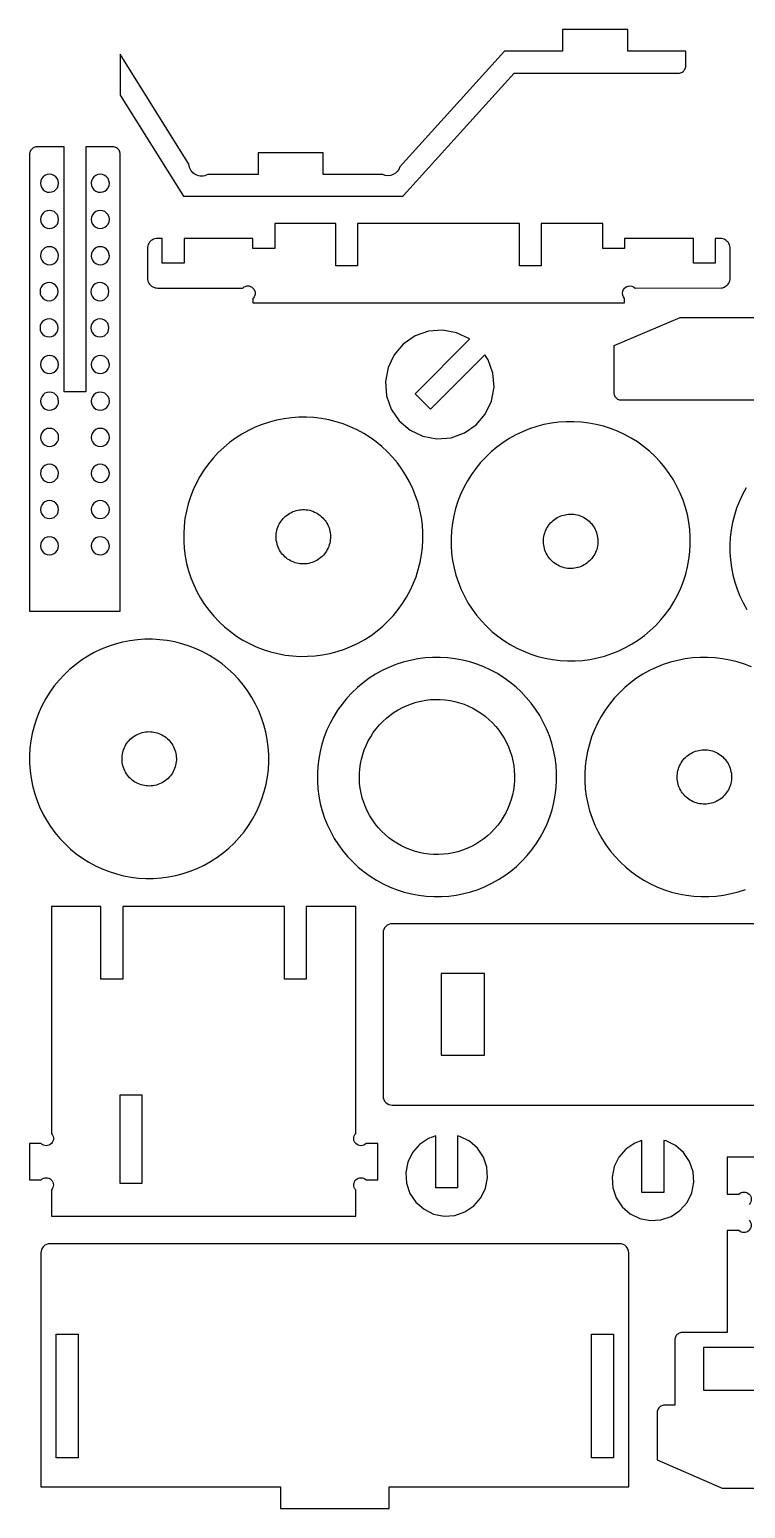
# Model space of a CAD drawing. Extents: x 7 to 398, y 6 to 396.
# Drawn here: x 6.8 to 111.3, y 171.7 to 387.5 of the extents above; entities that cross this region are included whole.
import ezdxf

# ---------------------------------------------------------------- set-up
doc = ezdxf.new("R2010")
doc.units = 0
doc.header["$MEASUREMENT"] = 0
for name, color, linetype in [('EXT', 1, 'CONTINUOUS'), ('INT', 150, 'CONTINUOUS'), ('POCKET_1_1MM', 105, 'CONTINUOUS')]:
    doc.layers.add(name, color=color, linetype=linetype)

msp = doc.modelspace()

# ---------------------------------------------------------------- linework, layer by layer
at = {"layer": 'EXT'}
for points in [[(29.15, 363.29, 0.258593), (29.43, 363.14), (61.11, 363.14, 0.211979), (61.35, 363.24), (77.52, 381.13), (101.51, 381.13), (101.65, 381.13), (101.79, 381.16), (101.92, 381.21), (102.04, 381.27), (102.16, 381.34), (102.26, 381.44), (102.35, 381.54), (102.43, 381.65), (102.49, 381.78), (102.54, 381.91), (102.56, 382.05), (102.57, 382.18), (102.57, 384.3), (94.11, 384.3), (94.11, 387.47), (84.58, 387.47), (84.58, 384.3), (76.12, 384.3), (60.85, 367.42, -0.443906), (58.34, 366.31), (49.66, 366.31), (49.66, 369.48), (40.14, 369.48), (40.14, 366.31), (32.8, 366.31, -0.554248), (30.06, 367.83), (20.03, 383.88), (20.03, 377.89)], [(9.98, 214.32), (54.42, 214.32), (54.42, 218.13, -1), (55.91, 219.61), (57.6, 219.61), (57.6, 224.9), (55.91, 224.9, -1), (54.42, 226.39), (54.42, 259.5), (47.18, 259.5), (47.18, 248.92), (44.01, 248.92), (44.01, 259.5), (20.39, 259.5), (20.39, 248.92), (17.22, 248.92), (17.22, 259.5), (9.98, 259.5), (9.98, 226.39, -1), (8.49, 224.9), (6.8, 224.9), (6.8, 219.61), (8.49, 219.61, -1), (9.98, 218.13)], [(131.14, 256.98), (59.71, 256.98, 0.414214), (58.39, 255.66), (58.39, 231.85, 0.414214), (59.71, 230.52), (131.14, 230.52, 0.414214), (132.47, 231.85), (132.47, 255.66, 0.414214)], [(9.78, 210.29, 0.414214), (8.45, 208.96), (8.45, 174.83), (43.41, 174.83), (43.41, 171.66), (59.28, 171.66), (59.28, 174.83), (94.24, 174.83), (94.24, 208.96, 0.414214), (92.92, 210.29)]]:
    msp.add_lwpolyline(points, format="xyb", close=True, dxfattribs=at)
for points in [[(7.45, 370.26), (7.33, 370.2), (7.21, 370.13), (7.11, 370.03), (7.02, 369.93), (6.94, 369.82), (6.88, 369.69), (6.84, 369.56), (6.81, 369.42), (6.8, 369.29), (6.8, 302.62), (20.03, 302.62), (20.03, 369.29), (20.02, 369.42), (19.99, 369.56), (19.95, 369.69), (19.89, 369.82), (19.81, 369.93), (19.72, 370.03), (19.61, 370.13), (19.5, 370.2), (19.38, 370.26), (19.24, 370.31), (19.11, 370.34), (18.97, 370.34), (15, 370.34), (15, 334.63), (11.83, 334.63), (11.83, 370.34), (7.86, 370.34), (7.72, 370.34), (7.58, 370.31)], [(24.21, 350.47), (24.32, 350.31), (24.45, 350.17), (24.6, 350.05), (24.77, 349.94), (24.94, 349.86), (25.13, 349.8), (25.32, 349.77), (25.51, 349.76), (37.93, 349.76), (38.03, 349.85), (38.14, 349.93), (38.26, 349.99), (38.39, 350.03), (38.53, 350.06), (38.66, 350.07), (38.8, 350.06), (38.93, 350.03), (39.06, 349.99), (39.18, 349.93), (39.29, 349.85), (39.39, 349.76), (39.49, 349.65), (39.57, 349.54), (39.63, 349.41), (39.68, 349.28), (39.7, 349.14), (39.71, 348.99), (39.7, 348.85), (39.68, 348.71), (39.63, 348.58), (39.57, 348.45), (39.49, 348.33), (39.39, 348.23), (39.39, 347.59), (93.64, 347.59), (93.64, 348.23), (93.47, 348.45), (93.36, 348.71), (93.32, 348.99), (93.36, 349.28), (93.47, 349.54), (93.64, 349.76), (93.86, 349.93), (94.13, 350.04), (94.41, 350.08), (94.69, 350.04), (94.95, 349.93), (95.17, 349.76), (107.78, 349.77), (107.97, 349.81), (108.14, 349.87), (108.31, 349.96), (108.47, 350.06), (108.61, 350.19), (108.74, 350.33), (108.84, 350.48), (108.93, 350.65), (108.99, 350.83), (109.02, 351.02), (109.04, 351.21), (109.04, 355.55), (109.02, 355.74), (108.99, 355.92), (108.93, 356.1), (108.84, 356.27), (108.74, 356.43), (108.61, 356.57), (108.47, 356.69), (108.31, 356.8), (108.14, 356.88), (107.97, 356.94), (107.78, 356.98), (107.59, 356.99), (106.87, 356.99), (106.87, 353.38), (103.69, 353.38), (103.69, 356.99), (93.64, 356.99), (93.64, 355.55), (90.47, 355.55), (90.47, 359.16), (81.46, 359.16), (81.46, 353.02), (78.28, 353.02), (78.28, 359.16), (54.67, 359.16), (54.67, 353.02), (51.51, 353.02), (51.51, 359.16), (42.57, 359.16), (42.57, 355.55), (39.39, 355.55), (39.39, 356.99), (29.34, 356.99), (29.34, 353.38), (26.17, 353.38), (26.17, 356.99), (25.44, 356.99), (25.25, 356.98), (25.07, 356.94), (24.89, 356.88), (24.72, 356.8), (24.56, 356.69), (24.42, 356.57), (24.3, 356.43), (24.19, 356.27), (24.11, 356.1), (24.05, 355.92), (24.01, 355.74), (24, 355.55), (24, 351.21), (24.01, 351.01), (24.06, 350.83), (24.12, 350.64)], [(66.24, 327.76), (68.3, 327.92), (70.26, 328.61), (71.96, 329.78), (73.31, 331.36), (74.2, 333.23), (74.58, 335.27), (74.42, 337.33), (73.73, 339.29), (73.22, 340.02), (65.29, 332.09), (63.05, 334.33), (71.02, 342.3), (70.98, 342.34), (69.11, 343.23), (67.07, 343.61), (65, 343.45), (63.05, 342.76), (61.34, 341.58), (60, 340.01), (59.11, 338.14), (58.73, 336.1), (58.89, 334.03), (59.58, 332.08), (60.75, 330.37), (62.33, 329.03), (64.2, 328.14)], [(48.47, 296.08), (49.56, 296.23), (50.64, 296.44), (51.7, 296.71), (52.74, 297.06), (53.76, 297.47), (54.75, 297.94), (55.71, 298.47), (56.63, 299.07), (57.51, 299.71), (58.36, 300.42), (59.15, 301.17), (59.9, 301.98), (60.59, 302.83), (61.23, 303.72), (61.82, 304.64), (62.34, 305.61), (62.8, 306.6), (63.2, 307.63), (63.53, 308.67), (63.8, 309.73), (64, 310.81), (64.13, 311.9), (64.2, 313), (64.19, 314.09), (64.12, 315.19), (63.98, 316.28), (63.76, 317.35), (63.49, 318.41), (63.14, 319.45), (62.73, 320.47), (62.26, 321.46), (61.73, 322.42), (61.14, 323.34), (60.49, 324.23), (59.78, 325.07), (59.03, 325.87), (58.22, 326.61), (57.38, 327.31), (56.49, 327.95), (55.56, 328.53), (54.59, 329.06), (53.6, 329.52), (52.58, 329.92), (51.53, 330.25), (50.47, 330.52), (49.39, 330.72), (48.3, 330.85), (47.2, 330.91), (46.11, 330.91), (45.01, 330.83), (43.93, 330.69), (42.85, 330.48), (41.79, 330.2), (40.75, 329.86), (39.73, 329.45), (38.74, 328.98), (37.78, 328.44), (36.86, 327.85), (35.97, 327.2), (35.13, 326.5), (34.33, 325.74), (33.59, 324.94), (32.89, 324.09), (32.25, 323.2), (31.67, 322.27), (31.15, 321.31), (30.68, 320.31), (30.29, 319.29), (29.95, 318.25), (29.68, 317.18), (29.48, 316.1), (29.35, 315.01), (29.29, 313.92), (29.29, 312.82), (29.37, 311.73), (29.51, 310.64), (29.72, 309.56), (30, 308.5), (30.34, 307.46), (30.75, 306.44), (31.23, 305.45), (31.76, 304.49), (32.35, 303.57), (33, 302.69), (33.7, 301.85), (34.46, 301.05), (35.26, 300.3), (36.11, 299.61), (37, 298.97), (37.93, 298.38), (38.89, 297.86), (39.89, 297.4), (40.91, 297), (41.96, 296.67), (43.02, 296.4), (44.1, 296.2), (45.19, 296.07), (46.28, 296), (47.38, 296.01)], [(87.5, 295.42), (88.58, 295.56), (89.66, 295.78), (90.72, 296.05), (91.76, 296.4), (92.78, 296.81), (93.77, 297.28), (94.73, 297.81), (95.65, 298.4), (96.54, 299.05), (97.38, 299.76), (98.17, 300.51), (98.92, 301.32), (99.62, 302.16), (100.26, 303.05), (100.84, 303.98), (101.36, 304.95), (101.83, 305.94), (102.22, 306.96), (102.56, 308.01), (102.83, 309.07), (103.03, 310.15), (103.16, 311.24), (103.22, 312.34), (103.22, 313.43), (103.14, 314.53), (103, 315.61), (102.79, 316.69), (102.51, 317.75), (102.16, 318.79), (101.76, 319.81), (101.28, 320.8), (100.75, 321.76), (100.16, 322.68), (99.51, 323.57), (98.81, 324.41), (98.05, 325.2), (97.25, 325.95), (96.4, 326.65), (95.51, 327.29), (94.58, 327.87), (93.61, 328.39), (92.62, 328.86), (91.6, 329.25), (90.55, 329.59), (89.49, 329.86), (88.41, 330.06), (87.32, 330.19), (86.23, 330.25), (85.13, 330.25), (84.04, 330.17), (82.95, 330.03), (81.87, 329.82), (80.81, 329.54), (79.77, 329.2), (78.75, 328.79), (77.76, 328.31), (76.8, 327.78), (75.88, 327.19), (74.99, 326.54), (74.15, 325.84), (73.36, 325.08), (72.61, 324.28), (71.92, 323.43), (71.28, 322.54), (70.69, 321.61), (70.17, 320.65), (69.71, 319.65), (69.31, 318.63), (68.97, 317.58), (68.71, 316.52), (68.51, 315.44), (68.37, 314.35), (68.31, 313.26), (68.32, 312.16), (68.39, 311.07), (68.53, 309.98), (68.74, 308.9), (69.02, 307.84), (69.37, 306.8), (69.78, 305.78), (70.25, 304.79), (70.78, 303.83), (71.37, 302.91), (72.02, 302.03), (72.73, 301.18), (73.48, 300.39), (74.28, 299.64), (75.13, 298.95), (76.02, 298.31), (76.95, 297.72), (77.92, 297.2), (78.91, 296.74), (79.93, 296.34), (80.98, 296), (82.04, 295.74), (83.12, 295.54), (84.21, 295.41), (85.3, 295.34), (86.4, 295.35)], [(47.54, 309.57), (47.3, 309.53), (47.05, 309.5), (46.8, 309.49), (46.55, 309.49), (46.3, 309.51), (46.06, 309.55), (45.81, 309.6), (45.57, 309.67), (45.34, 309.75), (45.1, 309.84), (44.88, 309.95), (44.66, 310.08), (44.46, 310.21), (44.26, 310.36), (44.07, 310.53), (43.89, 310.7), (43.72, 310.89), (43.57, 311.08), (43.42, 311.28), (43.29, 311.5), (43.18, 311.72), (43.07, 311.94), (42.99, 312.18), (42.91, 312.42), (42.86, 312.66), (42.81, 312.9), (42.79, 313.15), (42.78, 313.4), (42.78, 313.65), (42.8, 313.9), (42.83, 314.15), (42.89, 314.39), (42.95, 314.63), (43.03, 314.87), (43.13, 315.1), (43.24, 315.32), (43.36, 315.54), (43.5, 315.74), (43.65, 315.94), (43.81, 316.13), (43.99, 316.31), (44.17, 316.48), (44.37, 316.63), (44.57, 316.78), (44.78, 316.91), (45, 317.02), (45.23, 317.13), (45.46, 317.21), (45.7, 317.29), (45.94, 317.35), (46.19, 317.39), (46.44, 317.41), (46.69, 317.43), (46.94, 317.42), (47.18, 317.4), (47.43, 317.37), (47.68, 317.32), (47.92, 317.25), (48.15, 317.17), (48.38, 317.07), (48.61, 316.96), (48.82, 316.84), (49.03, 316.7), (49.23, 316.55), (49.42, 316.39), (49.6, 316.22), (49.76, 316.03), (49.92, 315.84), (50.06, 315.63), (50.19, 315.42), (50.31, 315.2), (50.41, 314.97), (50.5, 314.74), (50.57, 314.5), (50.63, 314.26), (50.67, 314.01), (50.7, 313.76), (50.71, 313.51), (50.71, 313.27), (50.69, 313.02), (50.65, 312.77), (50.6, 312.53), (50.53, 312.29), (50.45, 312.05), (50.36, 311.82), (50.25, 311.6), (50.12, 311.38), (49.99, 311.17), (49.84, 310.97), (49.67, 310.78), (49.5, 310.6), (49.32, 310.44), (49.12, 310.28), (48.92, 310.14), (48.7, 310.01), (48.48, 309.89), (48.26, 309.79), (48.02, 309.7), (47.78, 309.63)], [(86.56, 308.91), (86.32, 308.87), (86.07, 308.84), (85.82, 308.83), (85.57, 308.83), (85.32, 308.85), (85.08, 308.89), (84.83, 308.94), (84.59, 309.01), (84.36, 309.09), (84.13, 309.18), (83.9, 309.29), (83.69, 309.42), (83.48, 309.55), (83.28, 309.7), (83.09, 309.87), (82.91, 310.04), (82.74, 310.22), (82.59, 310.42), (82.45, 310.62), (82.32, 310.84), (82.2, 311.06), (82.1, 311.28), (82.01, 311.52), (81.94, 311.75), (81.88, 312), (81.84, 312.24), (81.81, 312.49), (81.8, 312.74), (81.8, 312.99), (81.82, 313.24), (81.86, 313.48), (81.91, 313.73), (81.97, 313.97), (82.06, 314.2), (82.15, 314.43), (82.26, 314.66), (82.39, 314.87), (82.52, 315.08), (82.67, 315.28), (82.83, 315.47), (83.01, 315.65), (83.19, 315.82), (83.39, 315.97), (83.59, 316.12), (83.8, 316.25), (84.03, 316.36), (84.25, 316.47), (84.49, 316.55), (84.72, 316.63), (84.97, 316.68), (85.21, 316.73), (85.46, 316.75), (85.71, 316.76), (85.96, 316.76), (86.21, 316.74), (86.45, 316.7), (86.7, 316.65), (86.94, 316.59), (87.17, 316.51), (87.4, 316.41), (87.63, 316.3), (87.84, 316.18), (88.05, 316.04), (88.25, 315.89), (88.44, 315.73), (88.62, 315.55), (88.79, 315.37), (88.94, 315.17), (89.09, 314.97), (89.22, 314.76), (89.33, 314.54), (89.43, 314.31), (89.52, 314.08), (89.59, 313.84), (89.65, 313.6), (89.7, 313.35), (89.72, 313.1), (89.73, 312.85), (89.73, 312.6), (89.71, 312.36), (89.67, 312.11), (89.62, 311.86), (89.56, 311.62), (89.48, 311.39), (89.38, 311.16), (89.27, 310.93), (89.15, 310.72), (89.01, 310.51), (88.86, 310.31), (88.7, 310.12), (88.52, 309.94), (88.34, 309.78), (88.14, 309.62), (87.94, 309.48), (87.73, 309.35), (87.51, 309.23), (87.28, 309.13), (87.05, 309.04), (86.81, 308.97)], [(24.89, 263.6), (25.99, 263.67), (27.07, 263.82), (28.15, 264.03), (29.21, 264.31), (30.25, 264.65), (31.27, 265.06), (32.26, 265.53), (33.22, 266.06), (34.14, 266.66), (35.03, 267.31), (35.87, 268.01), (36.66, 268.76), (37.41, 269.57), (38.11, 270.42), (38.75, 271.31), (39.33, 272.24), (39.85, 273.2), (40.31, 274.2), (40.71, 275.22), (41.05, 276.26), (41.31, 277.33), (41.51, 278.4), (41.65, 279.49), (41.71, 280.59), (41.7, 281.69), (41.63, 282.78), (41.49, 283.87), (41.28, 284.94), (41, 286), (40.65, 287.05), (40.25, 288.06), (39.77, 289.05), (39.24, 290.01), (38.65, 290.94), (38, 291.82), (37.3, 292.66), (36.54, 293.46), (35.74, 294.2), (34.89, 294.9), (34, 295.54), (33.07, 296.12), (32.1, 296.65), (31.11, 297.11), (30.09, 297.51), (29.04, 297.84), (27.98, 298.11), (26.9, 298.31), (25.81, 298.44), (24.72, 298.5), (23.62, 298.5), (22.53, 298.42), (21.44, 298.28), (20.36, 298.07), (19.3, 297.79), (18.26, 297.45), (17.24, 297.04), (16.25, 296.57), (15.29, 296.03), (14.37, 295.44), (13.48, 294.79), (12.64, 294.09), (11.85, 293.33), (11.1, 292.53), (10.41, 291.68), (9.76, 290.79), (9.18, 289.86), (8.66, 288.9), (8.2, 287.9), (7.8, 286.88), (7.46, 285.84), (7.2, 284.77), (7, 283.69), (6.86, 282.61), (6.8, 281.51), (6.81, 280.41), (6.88, 279.32), (7.02, 278.23), (7.23, 277.16), (7.51, 276.09), (7.86, 275.05), (8.27, 274.03), (8.74, 273.04), (9.27, 272.09), (9.86, 271.16), (10.51, 270.28), (11.22, 269.44), (11.97, 268.64), (12.77, 267.89), (13.62, 267.2), (14.51, 266.56), (15.44, 265.98), (16.41, 265.45), (17.4, 264.99), (18.42, 264.59), (19.47, 264.26), (20.53, 263.99), (21.61, 263.79), (22.7, 263.66), (23.79, 263.59)], [(67.98, 261.03), (69.07, 261.17), (70.15, 261.38), (71.21, 261.66), (72.25, 262), (73.27, 262.41), (74.26, 262.89), (75.22, 263.42), (76.14, 264.01), (77.03, 264.66), (77.87, 265.36), (78.66, 266.12), (79.41, 266.92), (80.1, 267.77), (80.75, 268.66), (81.33, 269.59), (81.85, 270.55), (82.31, 271.55), (82.71, 272.57), (83.05, 273.62), (83.31, 274.68), (83.51, 275.76), (83.65, 276.85), (83.71, 277.94), (83.7, 279.04), (83.63, 280.13), (83.49, 281.22), (83.28, 282.3), (83, 283.36), (82.65, 284.4), (82.24, 285.42), (81.77, 286.41), (81.24, 287.37), (80.65, 288.29), (80, 289.17), (79.29, 290.02), (78.54, 290.81), (77.74, 291.56), (76.89, 292.25), (76, 292.89), (75.07, 293.48), (74.1, 294), (73.11, 294.46), (72.09, 294.86), (71.04, 295.2), (69.98, 295.46), (68.9, 295.66), (67.81, 295.8), (66.72, 295.86), (65.62, 295.85), (64.52, 295.78), (63.44, 295.64), (62.36, 295.42), (61.3, 295.15), (60.26, 294.8), (59.24, 294.39), (58.25, 293.92), (57.29, 293.39), (56.37, 292.8), (55.48, 292.15), (54.64, 291.44), (53.85, 290.69), (53.1, 289.89), (52.4, 289.04), (51.76, 288.15), (51.18, 287.22), (50.66, 286.25), (50.2, 285.26), (49.8, 284.24), (49.46, 283.19), (49.2, 282.13), (48.99, 281.05), (48.86, 279.96), (48.8, 278.86), (48.81, 277.77), (48.88, 276.67), (49.02, 275.59), (49.23, 274.51), (49.51, 273.45), (49.86, 272.41), (50.26, 271.39), (50.74, 270.4), (51.27, 269.44), (51.86, 268.52), (52.51, 267.63), (53.21, 266.79), (53.97, 266), (54.77, 265.25), (55.62, 264.55), (56.51, 263.91), (57.44, 263.33), (58.41, 262.81), (59.4, 262.34), (60.42, 261.95), (61.47, 261.61), (62.53, 261.34), (63.61, 261.14), (64.7, 261.01), (65.79, 260.95), (66.89, 260.95)], [(67.19, 267.12), (66.48, 267.08), (65.77, 267.09), (65.06, 267.14), (64.35, 267.24), (63.66, 267.38), (62.97, 267.57), (62.3, 267.8), (61.64, 268.06), (61, 268.38), (60.38, 268.72), (59.78, 269.11), (59.21, 269.54), (58.67, 270), (58.16, 270.49), (57.67, 271.01), (57.23, 271.57), (56.82, 272.15), (56.44, 272.75), (56.11, 273.38), (55.81, 274.03), (55.56, 274.69), (55.34, 275.37), (55.18, 276.06), (55.05, 276.76), (54.97, 277.47), (54.93, 278.18), (54.94, 278.89), (54.99, 279.6), (55.09, 280.3), (55.23, 281), (55.42, 281.69), (55.65, 282.36), (55.92, 283.02), (56.23, 283.66), (56.58, 284.28), (56.96, 284.88), (57.39, 285.45), (57.85, 285.99), (58.34, 286.5), (58.87, 286.98), (59.42, 287.43), (60, 287.84), (60.6, 288.22), (61.23, 288.55), (61.88, 288.85), (62.54, 289.1), (63.22, 289.31), (63.91, 289.48), (64.61, 289.61), (65.32, 289.69), (66.03, 289.72), (66.74, 289.72), (67.45, 289.66), (68.16, 289.57), (68.85, 289.42), (69.54, 289.24), (70.21, 289.01), (70.87, 288.74), (71.51, 288.43), (72.13, 288.08), (72.73, 287.69), (73.3, 287.27), (73.84, 286.81), (74.35, 286.32), (74.83, 285.79), (75.28, 285.24), (75.69, 284.66), (76.07, 284.05), (76.4, 283.43), (76.7, 282.78), (76.95, 282.12), (77.16, 281.44), (77.33, 280.75), (77.46, 280.05), (77.54, 279.34), (77.58, 278.63), (77.57, 277.92), (77.51, 277.21), (77.42, 276.5), (77.28, 275.81), (77.09, 275.12), (76.86, 274.44), (76.59, 273.79), (76.28, 273.15), (75.93, 272.53), (75.55, 271.93), (75.12, 271.36), (74.66, 270.82), (74.17, 270.3), (73.64, 269.82), (73.09, 269.38), (72.51, 268.97), (71.9, 268.59), (71.28, 268.26), (70.63, 267.96), (69.97, 267.71), (69.29, 267.49), (68.6, 267.33), (67.9, 267.2)], [(25.05, 277.16), (24.81, 277.12), (24.56, 277.09), (24.31, 277.08), (24.06, 277.09), (23.81, 277.11), (23.57, 277.14), (23.32, 277.19), (23.08, 277.26), (22.85, 277.34), (22.62, 277.43), (22.39, 277.54), (22.18, 277.67), (21.97, 277.81), (21.77, 277.96), (21.58, 278.12), (21.4, 278.29), (21.23, 278.48), (21.08, 278.67), (20.94, 278.88), (20.81, 279.09), (20.69, 279.31), (20.59, 279.54), (20.5, 279.77), (20.43, 280.01), (20.37, 280.25), (20.33, 280.5), (20.3, 280.74), (20.29, 280.99), (20.29, 281.24), (20.31, 281.49), (20.35, 281.74), (20.4, 281.98), (20.46, 282.22), (20.55, 282.46), (20.64, 282.69), (20.75, 282.91), (20.87, 283.13), (21.01, 283.34), (21.16, 283.54), (21.32, 283.72), (21.5, 283.9), (21.68, 284.07), (21.88, 284.23), (22.08, 284.37), (22.29, 284.5), (22.51, 284.62), (22.74, 284.72), (22.98, 284.81), (23.21, 284.88), (23.46, 284.94), (23.7, 284.98), (23.95, 285.01), (24.2, 285.02), (24.45, 285.01), (24.7, 284.99), (24.94, 284.96), (25.19, 284.91), (25.43, 284.84), (25.66, 284.76), (25.89, 284.66), (26.12, 284.55), (26.33, 284.43), (26.54, 284.29), (26.74, 284.14), (26.93, 283.98), (27.11, 283.81), (27.28, 283.62), (27.43, 283.43), (27.58, 283.22), (27.71, 283.01), (27.82, 282.79), (27.92, 282.56), (28.01, 282.33), (28.08, 282.09), (28.14, 281.85), (28.19, 281.6), (28.21, 281.36), (28.22, 281.11), (28.22, 280.86), (28.2, 280.61), (28.16, 280.36), (28.11, 280.12), (28.05, 279.88), (27.97, 279.64), (27.87, 279.41), (27.76, 279.19), (27.64, 278.97), (27.5, 278.76), (27.35, 278.56), (27.19, 278.37), (27.01, 278.2), (26.83, 278.03), (26.63, 277.87), (26.43, 277.73), (26.22, 277.6), (26, 277.48), (25.77, 277.38), (25.54, 277.29), (25.3, 277.22)], [(104.84, 274.46), (104.59, 274.5), (104.35, 274.55), (104.1, 274.61), (103.87, 274.69), (103.64, 274.79), (103.42, 274.9), (103.2, 275.02), (102.99, 275.16), (102.79, 275.31), (102.6, 275.47), (102.42, 275.65), (102.26, 275.83), (102.1, 276.03), (101.96, 276.23), (101.83, 276.44), (101.71, 276.66), (101.61, 276.89), (101.52, 277.12), (101.45, 277.36), (101.39, 277.6), (101.35, 277.85), (101.32, 278.1), (101.31, 278.35), (101.31, 278.6), (101.33, 278.84), (101.37, 279.09), (101.42, 279.34), (101.49, 279.58), (101.57, 279.81), (101.66, 280.04), (101.77, 280.27), (101.9, 280.48), (102.03, 280.69), (102.18, 280.89), (102.35, 281.08), (102.52, 281.26), (102.7, 281.43), (102.9, 281.58), (103.1, 281.72), (103.32, 281.85), (103.54, 281.97), (103.76, 282.07), (104, 282.16), (104.24, 282.23), (104.48, 282.29), (104.72, 282.33), (104.97, 282.36), (105.22, 282.37), (105.47, 282.37), (105.72, 282.35), (105.96, 282.31), (106.21, 282.26), (106.45, 282.2), (106.69, 282.11), (106.92, 282.02), (107.14, 281.91), (107.36, 281.78), (107.56, 281.65), (107.76, 281.5), (107.95, 281.34), (108.13, 281.16), (108.3, 280.98), (108.45, 280.78), (108.6, 280.58), (108.73, 280.36), (108.84, 280.14), (108.95, 279.92), (109.03, 279.68), (109.11, 279.45), (109.16, 279.2), (109.21, 278.96), (109.23, 278.71), (109.25, 278.46), (109.24, 278.21), (109.22, 277.96), (109.19, 277.72), (109.13, 277.47), (109.07, 277.23), (108.99, 277), (108.89, 276.77), (108.78, 276.54), (108.66, 276.33), (108.52, 276.12), (108.37, 275.92), (108.21, 275.73), (108.03, 275.55), (107.85, 275.38), (107.66, 275.23), (107.45, 275.08), (107.24, 274.95), (107.02, 274.84), (106.79, 274.74), (106.56, 274.65), (106.32, 274.57), (106.08, 274.52), (105.83, 274.47), (105.58, 274.45), (105.33, 274.44), (105.08, 274.44)], [(20.03, 219.06), (20.03, 232.03), (23.2, 232.03), (23.2, 219.06)], [(71.62, 215.8), (72.65, 216.97), (73.34, 218.38), (73.64, 219.91), (73.53, 221.46), (73.03, 222.94), (72.16, 224.24), (70.98, 225.26), (69.58, 225.95), (69.25, 226.02), (69.25, 218.44), (66.08, 218.44), (66.08, 226.01), (65.02, 225.64), (63.72, 224.78), (62.69, 223.6), (62.01, 222.2), (61.7, 220.67), (61.81, 219.11), (62.31, 217.63), (63.18, 216.34), (64.36, 215.31), (65.76, 214.62), (67.29, 214.32), (68.85, 214.42), (70.32, 214.93)], [(101.71, 215.14), (102.74, 216.31), (103.43, 217.71), (103.73, 219.25), (103.63, 220.8), (103.12, 222.28), (102.25, 223.58), (101.08, 224.6), (99.68, 225.29), (99.34, 225.36), (99.34, 217.78), (96.17, 217.78), (96.17, 225.35), (95.11, 224.98), (93.81, 224.11), (92.79, 222.94), (92.1, 221.54), (91.8, 220.01), (91.9, 218.45), (92.41, 216.97), (93.28, 215.68), (94.45, 214.65), (95.85, 213.96), (97.38, 213.66), (98.94, 213.76), (100.42, 214.27)], [(13.87, 197.07), (13.87, 179.05), (10.69, 179.05), (10.69, 197.07)], [(88.82, 179.05), (88.82, 197.07), (92, 197.07), (92, 179.05)]]:
    msp.add_lwpolyline(points, close=True, dxfattribs=at)
for points in [[(162.3, 333.37), (93.18, 333.37), (93.04, 333.38), (92.91, 333.41), (92.77, 333.45), (92.65, 333.51), (92.53, 333.59), (92.43, 333.68), (92.34, 333.79), (92.26, 333.9), (92.2, 334.03), (92.16, 334.16), (92.13, 334.29), (92.12, 334.43), (92.12, 341.36), (101.72, 345.47), (112.76, 345.47)], [(111.37, 320.62), (110.84, 319.65), (110.38, 318.66), (109.98, 317.64), (109.65, 316.59), (109.38, 315.53), (109.18, 314.45), (109.05, 313.36), (108.99, 312.27), (108.99, 311.17), (109.07, 310.07), (109.21, 308.99), (109.42, 307.91), (109.7, 306.85), (110.04, 305.81), (110.45, 304.79), (110.92, 303.8), (111.46, 302.84)], [(112.13, 294.46), (111.11, 294.86), (110.06, 295.2), (109, 295.46), (107.92, 295.66), (106.83, 295.8), (105.74, 295.86), (104.64, 295.85), (103.55, 295.78), (102.46, 295.64), (101.38, 295.42), (100.32, 295.15), (99.28, 294.8), (98.26, 294.39), (97.27, 293.92), (96.31, 293.39), (95.39, 292.8), (94.51, 292.15), (93.66, 291.44), (92.87, 290.69), (92.12, 289.89), (91.43, 289.04), (90.79, 288.15), (90.2, 287.22), (89.68, 286.25), (89.22, 285.26), (88.82, 284.24), (88.49, 283.19), (88.22, 282.13), (88.02, 281.05), (87.89, 279.96), (87.82, 278.86), (87.83, 277.77), (87.9, 276.67), (88.04, 275.59), (88.26, 274.51), (88.53, 273.45), (88.88, 272.41), (89.29, 271.39), (89.76, 270.4), (90.29, 269.44), (90.88, 268.52), (91.53, 267.63), (92.24, 266.79), (92.99, 266), (93.8, 265.25), (94.64, 264.55), (95.53, 263.91), (96.46, 263.33), (97.43, 262.81), (98.42, 262.34), (99.44, 261.95), (100.49, 261.61), (101.55, 261.34), (102.63, 261.14), (103.72, 261.01), (104.82, 260.95), (105.91, 260.95), (107.01, 261.03), (108.09, 261.17), (109.17, 261.38), (110.23, 261.66), (111.27, 262)]]:
    msp.add_lwpolyline(points, dxfattribs=at)
for points in [[(117.89, 222.92), (108.62, 222.92), (108.62, 217.52), (110.31, 217.52, -1), (111.8, 216.03)], [(111.8, 213.71, -1), (110.31, 212.23), (108.62, 212.23), (108.62, 197.31), (102.02, 197.31), (101.88, 197.31), (101.75, 197.28), (101.62, 197.23), (101.49, 197.17), (101.38, 197.1), (101.27, 197), (101.18, 196.9), (101.1, 196.79), (101.04, 196.66), (101, 196.53), (100.97, 196.39), (100.96, 196.26), (100.96, 186.73), (99.46, 186.73), (99.32, 186.72), (99.19, 186.7), (99.06, 186.65), (98.93, 186.59), (98.82, 186.51), (98.71, 186.42), (98.62, 186.32), (98.55, 186.2), (98.48, 186.08), (98.44, 185.95), (98.41, 185.81), (98.4, 185.67), (98.4, 178.75), (107.87, 174.64), (119.04, 174.64)]]:
    msp.add_lwpolyline(points, format="xyb", dxfattribs=at)
at = {"layer": 'INT'}
for points in [[(9.04, 366.19), (8.77, 365.98), (8.56, 365.7), (8.43, 365.38), (8.39, 365.04), (8.44, 364.7), (8.57, 364.38), (8.78, 364.11), (9.06, 363.9), (9.38, 363.77), (9.72, 363.73), (10.06, 363.78), (10.38, 363.91), (10.65, 364.13), (10.86, 364.4), (10.99, 364.72), (11.03, 365.06), (10.99, 365.41), (10.85, 365.72), (10.64, 366), (10.36, 366.2), (10.04, 366.33), (9.7, 366.38), (9.36, 366.33)], [(16.45, 366.19), (16.18, 365.98), (15.97, 365.7), (15.84, 365.38), (15.8, 365.04), (15.84, 364.7), (15.98, 364.38), (16.19, 364.11), (16.47, 363.9), (16.79, 363.77), (17.13, 363.73), (17.47, 363.78), (17.79, 363.91), (18.06, 364.13), (18.27, 364.4), (18.4, 364.72), (18.44, 365.06), (18.39, 365.41), (18.26, 365.72), (18.05, 366), (17.77, 366.2), (17.45, 366.33), (17.11, 366.38), (16.77, 366.33)], [(9.05, 360.91), (8.78, 360.7), (8.57, 360.42), (8.43, 360.1), (8.39, 359.76), (8.43, 359.42), (8.57, 359.1), (8.78, 358.83), (9.05, 358.62), (9.37, 358.48), (9.71, 358.44), (10.05, 358.48), (10.37, 358.62), (10.65, 358.83), (10.86, 359.1), (10.99, 359.42), (11.03, 359.76), (10.99, 360.1), (10.86, 360.42), (10.65, 360.7), (10.37, 360.91), (10.05, 361.04), (9.71, 361.08), (9.37, 361.04)], [(16.46, 360.91), (16.18, 360.7), (15.97, 360.42), (15.84, 360.1), (15.8, 359.76), (15.84, 359.42), (15.97, 359.1), (16.18, 358.83), (16.46, 358.62), (16.78, 358.48), (17.12, 358.44), (17.46, 358.48), (17.78, 358.62), (18.05, 358.83), (18.26, 359.1), (18.4, 359.42), (18.44, 359.76), (18.4, 360.1), (18.26, 360.42), (18.05, 360.7), (17.78, 360.91), (17.46, 361.04), (17.12, 361.08), (16.78, 361.04)], [(9.04, 355.61), (8.77, 355.4), (8.56, 355.12), (8.43, 354.8), (8.39, 354.46), (8.44, 354.12), (8.57, 353.8), (8.78, 353.53), (9.06, 353.32), (9.38, 353.19), (9.72, 353.15), (10.06, 353.2), (10.38, 353.33), (10.65, 353.54), (10.86, 353.82), (10.99, 354.14), (11.03, 354.48), (10.99, 354.82), (10.85, 355.14), (10.64, 355.41), (10.36, 355.62), (10.04, 355.75), (9.7, 355.79), (9.36, 355.75)], [(16.45, 355.61), (16.18, 355.4), (15.97, 355.12), (15.84, 354.8), (15.8, 354.46), (15.84, 354.12), (15.98, 353.8), (16.19, 353.53), (16.47, 353.32), (16.79, 353.19), (17.13, 353.15), (17.47, 353.2), (17.79, 353.33), (18.06, 353.54), (18.27, 353.82), (18.4, 354.14), (18.44, 354.48), (18.39, 354.82), (18.26, 355.14), (18.05, 355.41), (17.77, 355.62), (17.45, 355.75), (17.11, 355.79), (16.77, 355.75)], [(8.98, 350.38), (8.71, 350.16), (8.5, 349.89), (8.37, 349.57), (8.33, 349.22), (8.37, 348.88), (8.51, 348.56), (8.72, 348.29), (9, 348.08), (9.32, 347.95), (9.66, 347.91), (10, 347.96), (10.32, 348.1), (10.59, 348.31), (10.8, 348.58), (10.93, 348.9), (10.97, 349.25), (10.92, 349.59), (10.79, 349.91), (10.58, 350.18), (10.3, 350.39), (9.98, 350.52), (9.64, 350.56), (9.3, 350.51)], [(16.39, 350.38), (16.11, 350.16), (15.91, 349.89), (15.78, 349.57), (15.73, 349.22), (15.78, 348.88), (15.92, 348.56), (16.13, 348.29), (16.41, 348.08), (16.73, 347.95), (17.07, 347.91), (17.41, 347.96), (17.73, 348.1), (18, 348.31), (18.21, 348.58), (18.34, 348.9), (18.38, 349.25), (18.33, 349.59), (18.2, 349.91), (17.98, 350.18), (17.71, 350.39), (17.39, 350.52), (17.05, 350.56), (16.7, 350.51)], [(8.99, 345.09), (8.71, 344.88), (8.5, 344.61), (8.37, 344.29), (8.33, 343.94), (8.37, 343.6), (8.5, 343.28), (8.71, 343.01), (8.99, 342.8), (9.31, 342.67), (9.65, 342.62), (9.99, 342.67), (10.31, 342.8), (10.58, 343.01), (10.79, 343.28), (10.93, 343.6), (10.97, 343.94), (10.93, 344.29), (10.79, 344.61), (10.58, 344.88), (10.31, 345.09), (9.99, 345.22), (9.65, 345.27), (9.31, 345.22)], [(16.4, 345.09), (16.12, 344.88), (15.91, 344.61), (15.78, 344.29), (15.73, 343.94), (15.78, 343.6), (15.91, 343.28), (16.12, 343.01), (16.4, 342.8), (16.71, 342.67), (17.06, 342.62), (17.4, 342.67), (17.72, 342.8), (17.99, 343.01), (18.2, 343.28), (18.33, 343.6), (18.38, 343.94), (18.33, 344.29), (18.2, 344.61), (17.99, 344.88), (17.72, 345.09), (17.4, 345.22), (17.06, 345.27), (16.71, 345.22)], [(9.04, 339.74), (8.77, 339.52), (8.56, 339.25), (8.43, 338.93), (8.39, 338.59), (8.44, 338.24), (8.57, 337.93), (8.78, 337.65), (9.06, 337.45), (9.38, 337.32), (9.72, 337.27), (10.06, 337.32), (10.38, 337.46), (10.65, 337.67), (10.86, 337.95), (10.99, 338.27), (11.03, 338.61), (10.99, 338.95), (10.85, 339.27), (10.64, 339.54), (10.36, 339.75), (10.04, 339.88), (9.7, 339.92), (9.36, 339.87)], [(16.45, 339.74), (16.18, 339.52), (15.97, 339.25), (15.84, 338.93), (15.8, 338.59), (15.84, 338.24), (15.98, 337.93), (16.19, 337.65), (16.47, 337.45), (16.79, 337.32), (17.13, 337.27), (17.47, 337.32), (17.79, 337.46), (18.06, 337.67), (18.27, 337.95), (18.4, 338.27), (18.44, 338.61), (18.39, 338.95), (18.26, 339.27), (18.05, 339.54), (17.77, 339.75), (17.45, 339.88), (17.11, 339.92), (16.77, 339.87)], [(9.05, 334.39), (8.77, 334.18), (8.57, 333.9), (8.44, 333.58), (8.39, 333.24), (8.44, 332.9), (8.58, 332.58), (8.79, 332.31), (9.07, 332.1), (9.39, 331.97), (9.73, 331.93), (10.07, 331.97), (10.39, 332.11), (10.66, 332.32), (10.87, 332.6), (11, 332.92), (11.04, 333.26), (10.99, 333.6), (10.86, 333.92), (10.64, 334.19), (10.37, 334.4), (10.05, 334.53), (9.71, 334.57), (9.36, 334.52)], [(16.45, 334.39), (16.18, 334.18), (15.97, 333.9), (15.84, 333.58), (15.8, 333.24), (15.85, 332.9), (15.99, 332.58), (16.2, 332.31), (16.47, 332.1), (16.79, 331.97), (17.14, 331.93), (17.48, 331.97), (17.8, 332.11), (18.07, 332.32), (18.28, 332.6), (18.41, 332.92), (18.45, 333.26), (18.4, 333.6), (18.26, 333.92), (18.05, 334.19), (17.78, 334.4), (17.46, 334.53), (17.11, 334.57), (16.77, 334.52)], [(9.06, 329.1), (8.78, 328.89), (8.57, 328.62), (8.44, 328.3), (8.39, 327.96), (8.44, 327.61), (8.57, 327.3), (8.78, 327.02), (9.06, 326.81), (9.37, 326.68), (9.72, 326.63), (10.06, 326.68), (10.38, 326.81), (10.65, 327.02), (10.86, 327.3), (11, 327.61), (11.04, 327.96), (11, 328.3), (10.86, 328.62), (10.65, 328.89), (10.38, 329.1), (10.06, 329.24), (9.72, 329.28), (9.37, 329.24)], [(16.46, 329.1), (16.19, 328.89), (15.98, 328.62), (15.85, 328.3), (15.8, 327.96), (15.85, 327.61), (15.98, 327.3), (16.19, 327.02), (16.46, 326.81), (16.78, 326.68), (17.12, 326.63), (17.47, 326.68), (17.79, 326.81), (18.06, 327.02), (18.27, 327.3), (18.4, 327.61), (18.45, 327.96), (18.4, 328.3), (18.27, 328.62), (18.06, 328.89), (17.79, 329.1), (17.47, 329.24), (17.12, 329.28), (16.78, 329.24)], [(9.04, 323.86), (8.77, 323.65), (8.56, 323.38), (8.43, 323.06), (8.39, 322.71), (8.44, 322.37), (8.57, 322.05), (8.78, 321.78), (9.06, 321.57), (9.38, 321.44), (9.72, 321.4), (10.06, 321.45), (10.38, 321.58), (10.65, 321.8), (10.86, 322.07), (10.99, 322.39), (11.03, 322.73), (10.99, 323.08), (10.85, 323.39), (10.64, 323.67), (10.36, 323.87), (10.04, 324), (9.7, 324.05), (9.36, 324)], [(16.45, 323.86), (16.18, 323.65), (15.97, 323.38), (15.84, 323.06), (15.8, 322.71), (15.84, 322.37), (15.98, 322.05), (16.19, 321.78), (16.47, 321.57), (16.79, 321.44), (17.13, 321.4), (17.47, 321.45), (17.79, 321.58), (18.06, 321.8), (18.27, 322.07), (18.4, 322.39), (18.44, 322.73), (18.39, 323.08), (18.26, 323.39), (18.05, 323.67), (17.77, 323.87), (17.45, 324), (17.11, 324.05), (16.77, 324)], [(9.05, 318.58), (8.78, 318.37), (8.57, 318.09), (8.43, 317.77), (8.39, 317.43), (8.43, 317.09), (8.57, 316.77), (8.78, 316.5), (9.05, 316.29), (9.37, 316.15), (9.71, 316.11), (10.05, 316.15), (10.37, 316.29), (10.65, 316.5), (10.86, 316.77), (10.99, 317.09), (11.03, 317.43), (10.99, 317.77), (10.86, 318.09), (10.65, 318.37), (10.37, 318.58), (10.05, 318.71), (9.71, 318.76), (9.37, 318.71)], [(16.46, 318.58), (16.18, 318.37), (15.97, 318.09), (15.84, 317.77), (15.8, 317.43), (15.84, 317.09), (15.97, 316.77), (16.18, 316.5), (16.46, 316.29), (16.78, 316.15), (17.12, 316.11), (17.46, 316.15), (17.78, 316.29), (18.05, 316.5), (18.26, 316.77), (18.4, 317.09), (18.44, 317.43), (18.4, 317.77), (18.26, 318.09), (18.05, 318.37), (17.78, 318.58), (17.46, 318.71), (17.12, 318.76), (16.78, 318.71)], [(9.04, 313.28), (8.77, 313.07), (8.56, 312.79), (8.43, 312.47), (8.39, 312.13), (8.44, 311.79), (8.57, 311.47), (8.78, 311.2), (9.06, 310.99), (9.38, 310.86), (9.72, 310.82), (10.06, 310.87), (10.38, 311), (10.65, 311.21), (10.86, 311.49), (10.99, 311.81), (11.03, 312.15), (10.99, 312.49), (10.85, 312.81), (10.64, 313.08), (10.36, 313.29), (10.04, 313.42), (9.7, 313.46), (9.36, 313.42)], [(16.45, 313.28), (16.18, 313.07), (15.97, 312.79), (15.84, 312.47), (15.8, 312.13), (15.84, 311.79), (15.98, 311.47), (16.19, 311.2), (16.47, 310.99), (16.79, 310.86), (17.13, 310.82), (17.47, 310.87), (17.79, 311), (18.06, 311.21), (18.27, 311.49), (18.4, 311.81), (18.44, 312.15), (18.39, 312.49), (18.26, 312.81), (18.05, 313.08), (17.77, 313.29), (17.45, 313.42), (17.11, 313.46), (16.77, 313.42)], [(73.21, 249.7), (66.86, 249.7), (66.86, 237.8), (73.21, 237.8)]]:
    msp.add_lwpolyline(points, close=True, dxfattribs=at)
at = {"layer": 'POCKET_1_1MM'}
msp.add_lwpolyline([(117.89, 195.2), (117.89, 188.85), (105.2, 188.85), (105.2, 195.2)], close=True, dxfattribs=at)

doc.saveas('drawing.dxf')
